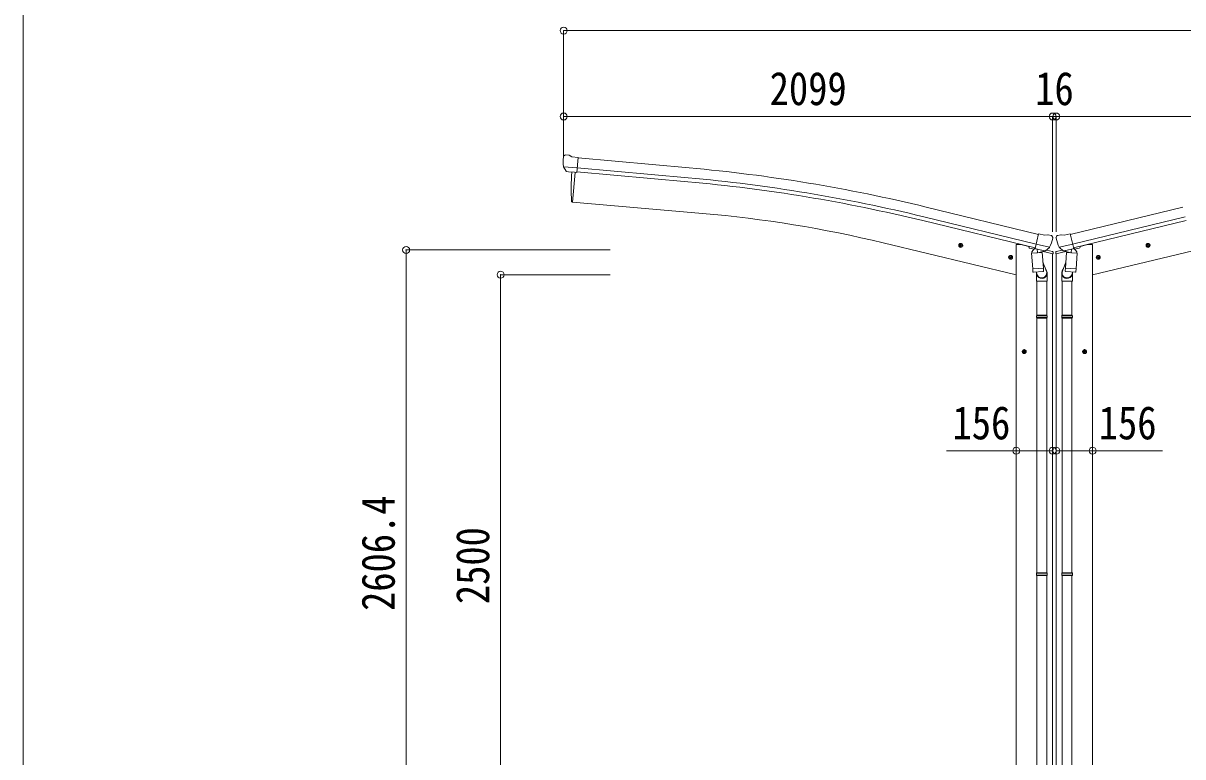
# Model space of a CAD drawing. Units: millimetres at full size, sheet at 1:30. Extents: x -8385 to 8479, y -5853 to 5787.
# Drawn here: x -8385 to -3407, y -2701 to 451 of the extents above; entities that cross this region are included whole.
import ezdxf
from ezdxf.enums import TextEntityAlignment as Align

# ---------------------------------------------------------------- set-up
doc = ezdxf.new("R2010")
doc.units = ezdxf.units.MM
doc.header["$LTSCALE"] = 30
doc.header["$PDMODE"] = 32
doc.header["$PDSIZE"] = 30
for name, color, linetype, lineweight in [('0-1_本体', 4, 'Continuous', 9), ('0-2_部品', 7, 'Continuous', 9), ('0-A_寸法', 6, 'Continuous', 9), ('F-0_240', 7, 'Continuous', 9)]:
    doc.layers.add(name, color=color, linetype=linetype, lineweight=lineweight)
doc.styles.add('ＭＳ ゴシック', font='')
doc.styles.get('ＭＳ ゴシック').set_extended_font_data('MS Gothic')

msp = doc.modelspace()

# ---------------------------------------------------------------- linework, layer by layer
at = {"layer": '0-1_本体'}
for p, q in [((-6003.09, -127.37), (-5526.16, -170.42)), ((-6015.48, -189.81), (-6026.64, -317.42)), ((-6008.33, -187.18), (-5531.55, -230.18)), ((-6006.8, -170.21), (-5530.02, -213.2)), ((-6026.64, -317.42), (-5468.77, -366.22)), ((-4026.3, -456.13), (-4509.23, -338.82)), ((-3889.85, -456.13), (-3406.93, -338.82)), ((-4040.3, -514.46), (-4523.39, -397.13)), ((-4036.32, -497.89), (-4519.36, -380.56)), ((-3879.83, -497.89), (-3396.79, -380.56)), ((-3875.85, -514.46), (-3392.76, -397.13)), ((-4121.67, -629.74), (-4693.14, -492.54)), ((-3794.48, -629.74), (-3223.01, -492.54)), ((-4122.03, -500.08), (-4122.03, -3129.47)), ((-3966.03, -539.67), (-3966.03, -3129.97)), ((-3950.13, -539.67), (-3950.13, -3129.97)), ((-3794.13, -500.08), (-3794.13, -3129.47))]:
    msp.add_line(p, q, dxfattribs=at)
for points in [[(-4122.03, -500.08), (-4102.03, -500.08), (-4068.52, -508.13)], [(-3794.13, -500.08), (-3814.13, -500.08), (-3847.63, -508.13)]]:
    msp.add_lwpolyline(points, dxfattribs=at)
for centre, radius, start, end in [((-6150.76, -7096.87), 6954.55, 76.34724, 84.84724), ((-6150.76, -7096.87), 6894.55, 76.34724, 84.84724), ((-6150.76, -7096.87), 6911.6, 76.34724, 84.84724), ((-5930.88, -5648.1), 5302.05, 76.5, 85)]:
    msp.add_arc(centre, radius, start, end, dxfattribs=at)
at = {"layer": '0-2_部品'}
for p, q in [((-6066.34, -122.87), (-6066.46, -124.21)), ((-6065.28, -120.83), (-6059.79, -116.22)), ((-6056.14, -115.07), (-6042.48, -116.27)), ((-6029.52, -123.43), (-6041.24, -116.66)), ((-6029.52, -123.43), (-6002.95, -125.75)), ((-6008.61, -190.41), (-6002.95, -125.75)), ((-6065.82, -165.71), (-6006.9, -170.87)), ((-6054.57, -185.2), (-6065.5, -166.26)), ((-6052.18, -186.6), (-6044.47, -187.27)), ((-6015.48, -189.81), (-6026.64, -317.41)), ((-6018.57, -189.54), (-6008.61, -190.41)), ((-6026.64, -317.41), (-6028.7, -317.16)), ((-4367.53, -501.81), (-4362.36, -496.37)), ((-4362.57, -513.29), (-4357.9, -493.84)), ((-4362.36, -496.37), (-4355.07, -498.12)), ((-3999.88, -460.34), (-4025.82, -454.11)), ((-3999.88, -460.34), (-3986.62, -457.64)), ((-3972.14, -460.83), (-3985.33, -457.66)), ((-3969.05, -463.08), (-3965.19, -469.37)), ((-3964.83, -471.65), (-3965.1, -472.8)), ((-3951.32, -471.65), (-3951.05, -472.8)), ((-3947.1, -463.08), (-3950.96, -469.37)), ((-3944.01, -460.83), (-3930.83, -457.66)), ((-3916.27, -460.34), (-3929.53, -457.64)), ((-3916.27, -460.34), (-3890.34, -454.11)), ((-3553.79, -496.37), (-3561.09, -498.12)), ((-3553.59, -513.29), (-3558.25, -493.84)), ((-3548.62, -501.81), (-3553.79, -496.37)), ((-4350.51, -505.9), (-4369.96, -501.23)), ((-4365.4, -509.01), (-4367.53, -501.81)), ((-4355.07, -498.12), (-4352.93, -505.31)), ((-4148.64, -564.64), (-4143.98, -545.2)), ((-4068.26, -507.63), (-4068.26, -510.94)), ((-4045.53, -520.34), (-4064.42, -515.81)), ((-4055.96, -537.51), (-4010.27, -534.32)), ((-4051.28, -604.35), (-4055.96, -537.51)), ((-4041.54, -515.75), (-4054.85, -531.06)), ((-4054.85, -531.06), (-4054.41, -537.41)), ((-4040.6, -515.68), (-4041.54, -515.75)), ((-4037.51, -518.15), (-4039.04, -517.78)), ((-4000.81, -526.96), (-4037.51, -518.15)), ((-3978.88, -511.96), (-4036.39, -498.15)), ((-4031.56, -519.98), (-4030.54, -534.58)), ((-4003.35, -528.97), (-4029.17, -535.41)), ((-4012.04, -531.14), (-4011.82, -534.43)), ((-4010.27, -534.32), (-4005.6, -601.16)), ((-3963.7, -539.99), (-4006.41, -529.73)), ((-3998.44, -527.44), (-4005.96, -525.63)), ((-4002.65, -527.19), (-4002.6, -527.93)), ((-3999.28, -527.33), (-4000.81, -526.96)), ((-3995.73, -526.87), (-3979.36, -512.38)), ((-3992.21, -523.89), (-3966, -530.18)), ((-3963.7, -533.1), (-3963.7, -539.99)), ((-3952.45, -539.99), (-3909.75, -529.73)), ((-3952.45, -533.1), (-3952.45, -539.99)), ((-3923.94, -523.89), (-3950.15, -530.18)), ((-3937.27, -511.96), (-3879.76, -498.15)), ((-3920.42, -526.87), (-3936.79, -512.38)), ((-3917.71, -527.44), (-3910.19, -525.63)), ((-3916.87, -527.33), (-3915.34, -526.96)), ((-3915.34, -526.96), (-3878.64, -518.15)), ((-3913.5, -527.19), (-3913.56, -527.93)), ((-3912.8, -528.97), (-3886.99, -535.41)), ((-3905.88, -534.32), (-3910.56, -601.16)), ((-3860.19, -537.51), (-3905.88, -534.32)), ((-3904.11, -531.14), (-3904.34, -534.43)), ((-3884.59, -519.98), (-3885.61, -534.58)), ((-3878.64, -518.15), (-3877.11, -517.78)), ((-3875.55, -515.68), (-3874.61, -515.75)), ((-3874.61, -515.75), (-3861.3, -531.06)), ((-3870.62, -520.34), (-3851.73, -515.81)), ((-3864.87, -604.35), (-3860.19, -537.51)), ((-3861.3, -531.06), (-3861.74, -537.41)), ((-3847.9, -507.63), (-3847.9, -510.94)), ((-3767.51, -564.64), (-3772.18, -545.2)), ((-3565.64, -505.9), (-3546.2, -501.23)), ((-3561.09, -498.12), (-3563.22, -505.31)), ((-3550.75, -509.01), (-3548.62, -501.81)), ((-4136.59, -557.25), (-4156.03, -552.59)), ((-4153.61, -553.17), (-4148.44, -547.72)), ((-4151.48, -560.36), (-4153.61, -553.17)), ((-4148.44, -547.72), (-4141.14, -549.48)), ((-4141.14, -549.48), (-4139.01, -556.67)), ((-4007.33, -576.39), (-3992.63, -614.94)), ((-3908.82, -576.39), (-3923.52, -614.94)), ((-3779.56, -557.25), (-3760.12, -552.59)), ((-3775.01, -549.48), (-3777.14, -556.67)), ((-3767.71, -547.72), (-3775.01, -549.48)), ((-3762.54, -553.17), (-3767.71, -547.72)), ((-3764.67, -560.36), (-3762.54, -553.17)), ((-4051.28, -604.35), (-4005.6, -601.16)), ((-4051.27, -604.35), (-4050.38, -617.05)), ((-4006.58, -615.76), (-4048.28, -618.68)), ((-4036.66, -617.86), (-4032.12, -629.19)), ((-4035.26, -622.37), (-4035.26, -657.02)), ((-4004.74, -613.62), (-4005.61, -601.16)), ((-4005.13, -614.98), (-4005.13, -614.98)), ((-3989.26, -657.02), (-3989.26, -622.67)), ((-3926.89, -657.02), (-3926.89, -622.67)), ((-3911.41, -613.62), (-3910.54, -601.16)), ((-3911.02, -614.98), (-3911.02, -614.98)), ((-3864.87, -604.35), (-3910.56, -601.16)), ((-3909.57, -615.76), (-3867.87, -618.68)), ((-3879.49, -617.86), (-3884.03, -629.19)), ((-3880.89, -622.37), (-3880.89, -657.02)), ((-3864.88, -604.35), (-3865.77, -617.05)), ((-4035.26, -657.02), (-3989.26, -657.02)), ((-4033.26, -657.02), (-4033.26, -803.72)), ((-3991.26, -657.02), (-3991.26, -803.72)), ((-3880.89, -657.02), (-3926.89, -657.02)), ((-3924.89, -657.02), (-3924.89, -803.72)), ((-3882.89, -657.02), (-3882.89, -803.72)), ((-4035.26, -805.72), (-4034.26, -803.72)), ((-4035.26, -805.72), (-3989.26, -805.72)), ((-4035.26, -805.72), (-4035.26, -813.72)), ((-4035.26, -813.72), (-3989.26, -813.72)), ((-4035.26, -813.72), (-4034.26, -815.72)), ((-4034.26, -803.72), (-3990.26, -803.72)), ((-4034.26, -815.72), (-3990.26, -815.72)), ((-4033.26, -815.72), (-4033.26, -1909.91)), ((-3991.26, -815.72), (-3991.26, -1909.91)), ((-3989.26, -805.72), (-3990.26, -803.72)), ((-3926.89, -805.72), (-3925.89, -803.72)), ((-3880.89, -805.72), (-3926.89, -805.72)), ((-3880.89, -813.72), (-3926.89, -813.72)), ((-3881.89, -803.72), (-3925.89, -803.72)), ((-3881.89, -815.72), (-3925.89, -815.72)), ((-3924.89, -815.72), (-3924.89, -1909.91)), ((-3882.89, -815.72), (-3882.89, -1909.91)), ((-3880.89, -805.72), (-3881.89, -803.72)), ((-3880.89, -813.72), (-3881.89, -815.72)), ((-3880.89, -805.72), (-3880.89, -813.72)), ((-4097.78, -959.83), (-4077.78, -959.83)), ((-4094.28, -956.08), (-4087.78, -952.33)), ((-4087.78, -969.83), (-4087.78, -949.83)), ((-4087.78, -952.33), (-4081.28, -956.08)), ((-4081.28, -963.59), (-4087.78, -967.34)), ((-4081.28, -956.08), (-4081.28, -963.59)), ((-3818.38, -959.83), (-3838.38, -959.83)), ((-3828.38, -952.33), (-3834.88, -956.08)), ((-3834.88, -956.08), (-3834.88, -963.59)), ((-3834.88, -963.59), (-3828.38, -967.34)), ((-3828.38, -969.83), (-3828.38, -949.83)), ((-3821.88, -956.08), (-3828.38, -952.33)), ((-4035.26, -1911.91), (-4034.26, -1909.91)), ((-4035.26, -1911.91), (-3989.26, -1911.91)), ((-4035.26, -1911.91), (-4035.26, -1919.91)), ((-4035.26, -1919.91), (-3989.26, -1919.91)), ((-4035.26, -1919.91), (-4034.26, -1921.91)), ((-4034.26, -1909.91), (-3990.26, -1909.91)), ((-4034.26, -1921.91), (-3990.26, -1921.91)), ((-4033.26, -1921.91), (-4033.26, -3022.1)), ((-3991.26, -1921.91), (-3991.26, -3022.1)), ((-3989.26, -1911.91), (-3990.26, -1909.91)), ((-3926.89, -1911.91), (-3925.89, -1909.91)), ((-3880.89, -1911.91), (-3926.89, -1911.91)), ((-3880.89, -1919.91), (-3926.89, -1919.91)), ((-3881.89, -1909.91), (-3925.89, -1909.91)), ((-3881.89, -1921.91), (-3925.89, -1921.91)), ((-3924.89, -1921.91), (-3924.89, -3022.1)), ((-3882.89, -1921.91), (-3882.89, -3022.1)), ((-3880.89, -1911.91), (-3881.89, -1909.91)), ((-3880.89, -1919.91), (-3881.89, -1921.91)), ((-3880.89, -1911.91), (-3880.89, -1919.91))]:
    msp.add_line(p, q, dxfattribs=at)
for points in [[(-6065.89, -165.08), (-6065.6, -166.07), (-6065.5, -166.26)], [(-6018.57, -189.54), (-6018.84, -189.61), (-6044.22, -187.39), (-6044.47, -187.27)], [(-4031.24, -519.56), (-4040.97, -517.23), (-4025.82, -454.11)], [(-3884.91, -519.56), (-3875.18, -517.23), (-3890.34, -454.11)], [(-4352.93, -505.31), (-4358.1, -510.76), (-4365.4, -509.01)], [(-4031.24, -519.56), (-4031.01, -519.71), (-4006.24, -525.66), (-4005.96, -525.63)], [(-3978.61, -511.38), (-3979.2, -512.23), (-3979.36, -512.38)], [(-3937.54, -511.38), (-3936.95, -512.23), (-3936.79, -512.38)], [(-3884.91, -519.56), (-3885.14, -519.71), (-3909.91, -525.66), (-3910.19, -525.63)], [(-3563.22, -505.31), (-3558.05, -510.76), (-3550.75, -509.01)], [(-4139.01, -556.67), (-4144.18, -562.12), (-4151.48, -560.36)], [(-3777.14, -556.67), (-3771.97, -562.12), (-3764.67, -560.36)], [(-3989.26, -805.72), (-3989.26, -813.72), (-3990.26, -815.72)], [(-3926.89, -805.72), (-3926.89, -813.72), (-3925.89, -815.72)], [(-4087.78, -967.34), (-4094.28, -963.59), (-4094.28, -956.08)], [(-3828.38, -967.34), (-3821.88, -963.59), (-3821.88, -956.08)], [(-3989.26, -1911.91), (-3989.26, -1919.91), (-3990.26, -1921.91)], [(-3926.89, -1911.91), (-3926.89, -1919.91), (-3925.89, -1921.91)]]:
    msp.add_lwpolyline(points, dxfattribs=at)
for centre, radius in [((-4360.23, -503.56), 8.5), ((-4360.23, -503.56), 7.7), ((-4360.23, -503.56), 6.5), ((-3555.92, -503.56), 8.5), ((-3555.92, -503.56), 7.7), ((-3555.92, -503.56), 6.5), ((-4146.31, -554.92), 8.5), ((-4146.31, -554.92), 7.7), ((-3769.84, -554.92), 8.5), ((-3769.84, -554.92), 7.7), ((-4146.31, -554.92), 6.5), ((-3769.84, -554.92), 6.5), ((-4087.78, -959.83), 8.5), ((-4087.78, -959.83), 7.7), ((-4087.78, -959.83), 6.5), ((-3828.38, -959.83), 8.5), ((-3828.38, -959.83), 7.7), ((-3828.38, -959.83), 6.5)]:
    msp.add_circle(centre, radius, dxfattribs=at)
for centre, radius, start, end in [((-5864.83, -141.85), 202.4, 175, 186.5915), ((-6056.58, -120.06), 5, 85.00648, 129.99352), ((-6042.74, -119.26), 3, 60, 85), ((-5132.88, -261.6), 900, 175.35014, 183.36081), ((-6028.33, -314.18), 3, 183.36081, 263), ((-3986.03, -460.58), 3, 76.5, 101.5), ((-4161.91, -425.55), 202.4, 334.90875, 346.5), ((-3973.31, -465.69), 5, 31.5, 76.5), ((-3754.24, -425.55), 202.4, 193.5, 205.09125), ((-3942.84, -465.69), 5, 103.5, 148.5), ((-3930.13, -460.58), 3, 78.5, 103.5), ((-4063.26, -510.94), 5, 180, 256.5), ((-4038.93, -517.3), 0.5, 221.23754, 256.5), ((-4032.16, -520.06), 0.604, 7.79405, 79.40158), ((-4029.52, -534.44), 1.03, 188.03431, 289.96103), ((-4003.59, -528), 1, 284, 4), ((-4002.15, -527.16), 0.5, 76.5, 184), ((-3999.16, -526.84), 0.5, 256.5, 291.76246), ((-3966.7, -533.1), 3, 0, 76.5), ((-3949.45, -533.1), 3, 103.5, 180), ((-3916.99, -526.84), 0.5, 248.23754, 283.5), ((-3914, -527.16), 0.5, 356, 103.5), ((-3912.56, -528), 1, 176, 256), ((-3886.63, -534.44), 1.03, 250.03897, 351.96569), ((-3883.99, -520.06), 0.604, 100.59842, 172.20595), ((-3877.23, -517.3), 0.5, 283.5, 318.76246), ((-3852.9, -510.94), 5, 283.5, 0), ((-4048.42, -616.68), 2, 190.53157, 274), ((-4006.72, -613.77), 2, 274, 322.59038), ((-4006.68, -613.8), 1.95, 322.52234, 4.95983), ((-4019.26, -622.67), 30, 0, 2.54858), ((-3896.89, -622.67), 30, 177.45142, 180), ((-3909.47, -613.8), 1.95, 175.04017, 217.47766), ((-3909.43, -613.77), 2, 217.40962, 266), ((-3867.73, -616.68), 2, 266, 349.46843)]:
    msp.add_arc(centre, radius, start, end, dxfattribs=at)
for centre, major_axis, ratio, start_param, end_param in [((-6063.35, -123.12), (-2.71, -1.31), 0.997474, 4.9606201, 5.7465286), ((-6070.67, -118.82), (15.35, 3.44), 0.101033, 0.3078116, 0.3080427), ((-6051.97, -183.69), (-1.62, -2.54), 0.997631, 5.8041905, 6.6006116), ((-6051.84, -183.5), (3.5, 2.17), 0.650902, 4.0958226, 4.1686332), ((-6051.91, -183.61), (-1.62, -2.54), 0.997631, 0.3902369, 0.4789948), ((-3967.75, -470.94), (1.57, -2.57), 0.99628, 0.7835347, 1.5707963), ((-3948.4, -470.94), (-1.57, -2.57), 0.99628, 4.712389, 5.4996506), ((-3997.75, -524.51), (0.73, -2.92), 0.997631, 5.8041905, 5.8929484), ((-3997.78, -524.39), (-2.63, 3.16), 0.650902, 2.1145521, 2.1873627), ((-3997.72, -524.61), (0.73, -2.92), 0.997631, 5.965759, 6.7621801), ((-3918.43, -524.61), (-0.73, -2.92), 0.997631, 5.8041905, 6.6006116), ((-3918.37, -524.39), (2.63, 3.16), 0.650902, 4.0958226, 4.1686332), ((-3918.4, -524.51), (-0.73, -2.92), 0.997631, 0.3902369, 0.4789948), ((-4012.26, -622.37), (-23, 0), 0.996195, 6.2410469, 10.2078137), ((-4012.26, -622.37), (-21, 0), 0.996195, 0.3319459, 3.5045169), ((-3903.89, -622.37), (23, 0), 0.996195, 2.3585569, 6.3253237), ((-3903.89, -622.37), (21, 0), 0.996195, 2.7786684, 5.9512394)]:
    msp.add_ellipse(centre, major_axis=major_axis, ratio=ratio, start_param=start_param, end_param=end_param, dxfattribs=at)
at = {"layer": '0-A_寸法'}
for p, q in [((-6065.08, 419.1), (-6065.08, 50.1)), ((-1851.08, 419.1), (-6065.08, 419.1)), ((-3966.08, 50.1), (-6065.08, 50.1)), ((-6065.08, 50.1), (-6065.08, -117.07)), ((-3966.08, 50.1), (-3966.08, -444.74)), ((-3966.08, 50.1), (-3950.08, 50.1)), ((-3950.08, 50.1), (-3950.08, -444.74)), ((-3950.08, 50.1), (-1851.08, 50.1)), ((-6741.36, -523.34), (-5866.05, -523.34)), ((-6741.36, -3129.72), (-6741.36, -523.34)), ((-6335.81, -629.74), (-5866.05, -629.74)), ((-6335.81, -3129.72), (-6335.81, -629.74)), ((-4122.03, -1385.81), (-4422.03, -1385.81)), ((-3966.03, -1385.81), (-4122.03, -1385.81)), ((-3950.13, -1385.81), (-3794.13, -1385.81)), ((-3794.13, -1385.81), (-3494.13, -1385.81))]:
    msp.add_line(p, q, dxfattribs=at)
for p in [(-6065.08, 419.1), (-6065.08, 50.1), (-3966.08, 50.1), (-3950.08, 50.1), (-3950.08, 50.1), (-6741.36, -523.34), (-6335.81, -629.74), (-4122.03, -1385.81), (-3966.03, -1385.81), (-3950.13, -1385.81), (-3794.13, -1385.81)]:
    msp.add_point(p, dxfattribs=at)
at = {"layer": 'F-0_240', "color": 5}
msp.add_line((-8385.45, 5787.34), (-8385.45, -5852.66), dxfattribs=at)

# ---------------------------------------------------------------- texts
at = {"layer": '0-A_寸法', "color": 7, "style": 'ＭＳ ゴシック', "width": 0.85}
for s, p in [('2099', (-5180.58, 56.1)), ('16', (-4040.58, 56.1)), ('156', (-4395.78, -1379.81)), ('156', (-3767.88, -1379.81))]:
    msp.add_text(s, height=143, dxfattribs=at).set_placement(p, align=Align.BOTTOM_LEFT)
for s, p in [('2606.4', (-6747.36, -2074.03)), ('2500', (-6341.81, -2044.73))]:
    msp.add_text(s, height=143, rotation=90, dxfattribs=at).set_placement(p, align=Align.BOTTOM_LEFT)

doc.saveas('drawing.dxf')
